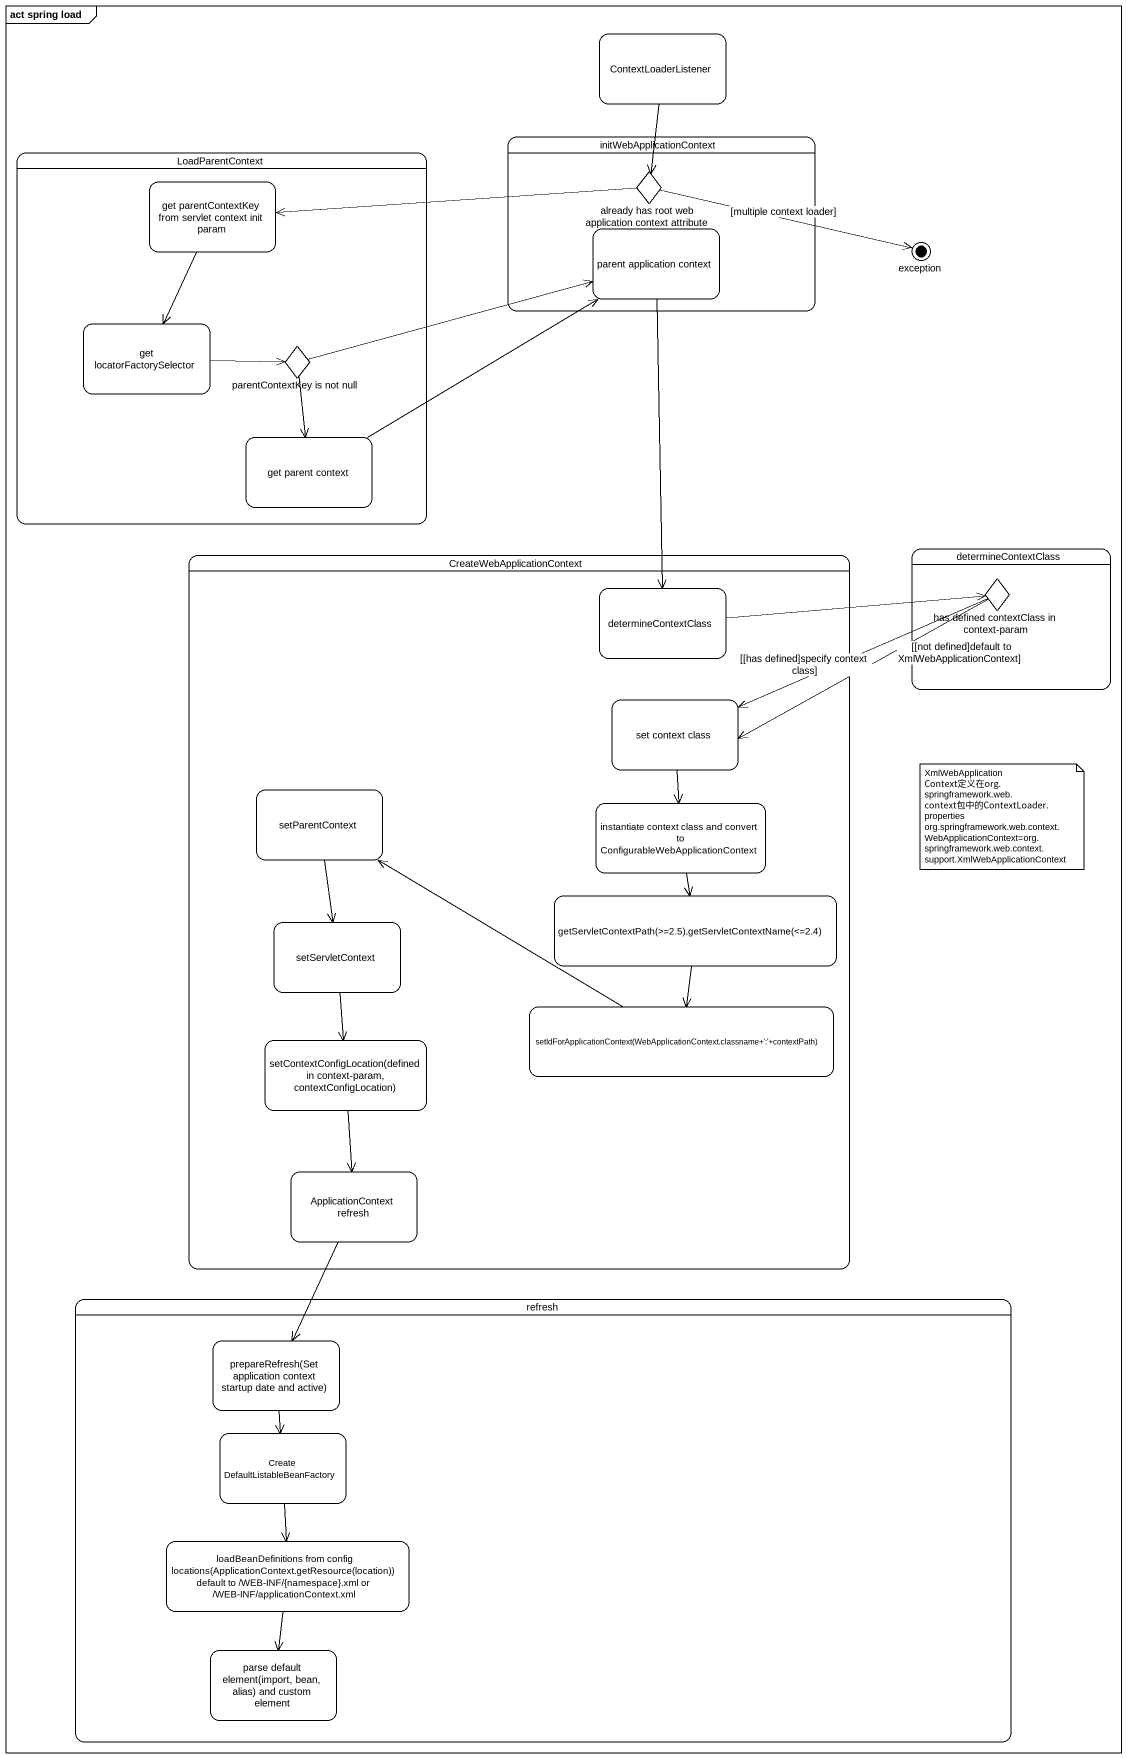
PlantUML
@startuml
mainframe act spring load
hide empty description
state ContextLoaderListener
state LoadParentContext {
  state "get parentContextKey from servlet context init param" as get_parentContextKey_from
  state "get locatorFactorySelector" as get_locatorFactorySelector
  state "parentContextKey is not null" as parentContextKey_is_not_null <<choice>>
  state "get parent context" as get_parent_context
}
state initWebApplicationContext {
  state "already has root web application context attribute" as already_has_root_web <<choice>>
  state "parent application context" as parent_application_context
}
state "exception" as exception_ <<end>>
state CreateWebApplicationContext {
  state "determineContextClass" as determineContextClass_2
  state "set context class" as set_context_class
  state setParentContext
  state "instantiate context class and convert to ConfigurableWebApplicationContext" as instantiate_context_class
  state "getServletContextPath(>=2.5),getServletContextName(<=2.4)" as getServletContextPath_2_5
  state setServletContext
  state "setContextConfigLocation(defined in context-param, contextConfigLocation)" as setContextConfigLocation
  state "setIdForApplicationContext(WebApplicationContext.classname+':'+contextPath)" as setIdForApplicationContext
  state "ApplicationContext refresh" as ApplicationContext_refresh
}
state determineContextClass {
  state "has defined contextClass in context-param" as has_defined_contextClass_in <<choice>>
}
state refresh {
  state "prepareRefresh(Set application context startup date and active)" as prepareRefresh_Set
  state "Create DefaultListableBeanFactory" as Create_DefaultListableBeanFa
  state "loadBeanDefinitions from config locations(ApplicationContext.getResource(location)) default to /WEB-INF/{namespace}.xml or /WEB-INF/applicationContext.xml" as loadBeanDefinitions_from
  state "parse default element(import, bean, alias) and custom element" as parse_default_element
}
ContextLoaderListener --> already_has_root_web
get_parentContextKey_from --> get_locatorFactorySelector
already_has_root_web -left-> get_parentContextKey_from
already_has_root_web -right-> exception_ : [multiple context loader]
parent_application_context --> determineContextClass_2
get_locatorFactorySelector -right-> parentContextKey_is_not_null
parentContextKey_is_not_null -right-> parent_application_context
parentContextKey_is_not_null --> get_parent_context
get_parent_context -up-> parent_application_context
has_defined_contextClass_in -left-> set_context_class : ~[~[has defined]specify context class]
has_defined_contextClass_in -left-> set_context_class : ~[~[not defined]default to XmlWebApplicationContext]
determineContextClass_2 -right-> has_defined_contextClass_in
set_context_class --> instantiate_context_class
setParentContext --> setServletContext
instantiate_context_class --> getServletContextPath_2_5
getServletContextPath_2_5 --> setIdForApplicationContext
setServletContext --> setContextConfigLocation
setContextConfigLocation --> ApplicationContext_refresh
setIdForApplicationContext -left-> setParentContext
ApplicationContext_refresh --> prepareRefresh_Set
prepareRefresh_Set --> Create_DefaultListableBeanFa
Create_DefaultListableBeanFa --> loadBeanDefinitions_from
loadBeanDefinitions_from --> parse_default_element
note as N1
  XmlWebApplicationContext定义在org.springframework.web.context包中的ContextLoader.properties
  org.springframework.web.context.WebApplicationContext=org.springframework.web.context.support.XmlWebApplicationContext
end note
@enduml
